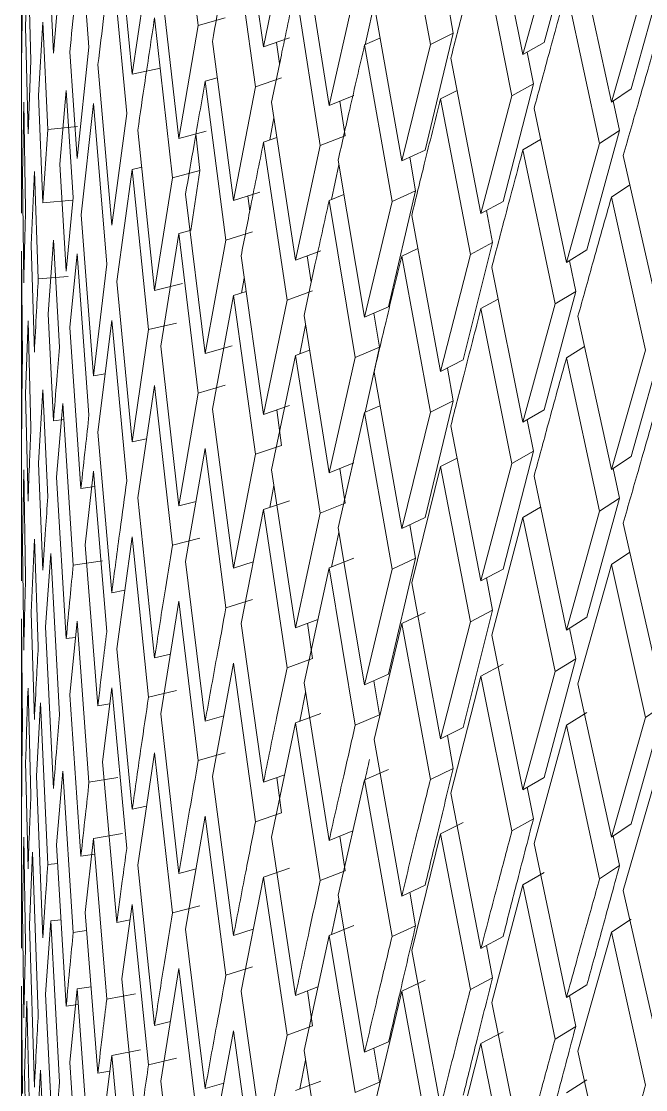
# Model space of a CAD drawing. Header units: centimetres. Extents: x -13594 to 4017, y -3206 to 1780.
# Drawn here: x 737.18 to 744.26, y -2004.48 to -1992.37 of the extents above; entities that cross this region are included whole.
import ezdxf

# ---------------------------------------------------------------- set-up
doc = ezdxf.new("R2010")
doc.units = ezdxf.units.CM

msp = doc.modelspace()

# ---------------------------------------------------------------- linework, layer by layer
at = {"color": 7, "linetype": 'Continuous', "lineweight": 0}
for p, q in [((739.188, -1992.421), (738.969, -1990.613)), ((739.673, -1990.867), (739.928, -1992.664)), ((741.818, -1992.637), (741.493, -1990.868)), ((742.513, -1990.998), (742.867, -1992.751)), ((738.266, -1991.155), (738.44, -1992.973)), ((739.837, -1993.115), (739.587, -1991.317)), ((743.465, -1991.268), (743.108, -1992.612)), ((739.928, -1992.664), (740.194, -1991.369)), ((742.867, -1992.751), (743.23, -1991.411)), ((737.486, -1991.522), (737.548, -1992.736)), ((737.95, -1992.667), (737.859, -1991.458)), ((740.386, -1991.54), (740.671, -1993.326)), ((742.742, -1993.218), (742.391, -1991.463)), ((743.49, -1991.55), (743.869, -1993.288)), ((737.184, -1991.642), (737.187, -1992.859)), ((737.259, -1991.601), (737.232, -1992.431)), ((737.292, -1992.817), (737.259, -1991.601)), ((738.378, -1993.417), (738.208, -1991.597)), ((738.44, -1992.973), (738.625, -1991.702)), ((744.473, -1991.78), (744.092, -1993.139)), ((737.548, -1992.736), (737.616, -1991.902)), ((738.763, -1991.89), (738.969, -1993.701)), ((741.242, -1991.902), (741.078, -1992.638)), ((743.869, -1993.288), (744.256, -1991.933)), ((737.187, -1992.859), (737.196, -1992.03)), ((740.57, -1993.781), (740.289, -1991.994)), ((740.671, -1993.326), (740.967, -1992.019)), ((743.735, -1993.76), (743.36, -1992.02)), ((742.077, -1992.509), (742.01, -1992.137)), ((741.18, -1992.183), (741.493, -1993.956)), ((737.428, -1992.384), (737.377, -1993.216)), ((737.484, -1993.598), (737.428, -1992.384)), ((738.896, -1994.147), (738.693, -1992.335)), ((738.969, -1993.701), (739.188, -1992.421)), ((739.188, -1992.421), (739.494, -1992.333)), ((737.184, -1993.718), (737.187, -1992.502)), ((737.232, -1992.431), (737.259, -1993.647)), ((742.077, -1992.509), (741.759, -1993.832)), ((741.818, -1992.637), (742.077, -1992.509)), ((739.348, -1992.603), (739.587, -1994.405)), ((740.221, -1992.562), (739.928, -1992.664)), ((740.11, -1992.852), (740.076, -1992.612)), ((741.247, -1992.564), (741.073, -1992.64)), ((741.383, -1994.416), (741.073, -1992.64)), ((741.493, -1993.956), (741.818, -1992.637)), ((743.108, -1992.612), (742.867, -1992.751)), ((737.733, -1992.718), (737.815, -1993.929)), ((737.815, -1993.929), (737.95, -1992.667)), ((742.985, -1993.08), (742.915, -1992.724)), ((737.259, -1993.647), (737.292, -1992.817)), ((738.052, -1992.863), (738.208, -1994.685)), ((738.759, -1992.904), (738.44, -1992.973)), ((742.05, -1992.791), (742.391, -1994.551)), ((739.402, -1993.012), (739.267, -1993.051)), ((739.837, -1993.115), (740.132, -1993.015)), ((739.502, -1994.854), (739.267, -1993.051)), ((739.587, -1994.405), (739.837, -1993.115)), ((742.985, -1993.08), (742.641, -1994.416)), ((742.742, -1993.218), (742.985, -1993.08)), ((744.092, -1993.139), (743.869, -1993.288)), ((737.377, -1993.216), (737.428, -1994.43)), ((737.692, -1993.158), (737.618, -1993.992)), ((737.771, -1994.37), (737.692, -1993.158)), ((740.951, -1993.213), (740.671, -1993.326)), ((742.121, -1993.159), (741.933, -1993.253)), ((742.271, -1995.015), (741.933, -1993.253)), ((742.391, -1994.551), (742.742, -1993.218)), ((737.211, -1993.29), (737.196, -1994.12)), ((737.232, -1994.507), (737.211, -1993.29)), ((738, -1993.305), (737.861, -1994.567)), ((738.152, -1995.127), (738, -1993.305)), ((740.019, -1993.29), (740.289, -1995.082)), ((740.852, -1993.67), (740.791, -1993.278)), ((742.993, -1993.362), (743.36, -1995.108)), ((743.961, -1993.612), (743.889, -1993.275)), ((738.208, -1994.685), (738.378, -1993.417)), ((740.046, -1993.468), (739.999, -1993.717)), ((737.428, -1994.43), (737.484, -1993.598)), ((737.82, -1993.564), (737.484, -1993.598)), ((738.503, -1993.608), (738.693, -1995.423)), ((739.279, -1993.618), (738.969, -1993.701)), ((743.961, -1993.612), (743.592, -1994.963)), ((743.735, -1993.76), (743.961, -1993.612)), ((739.207, -1994.066), (739.161, -1993.65)), ((740.079, -1993.69), (739.928, -1993.742)), ((740.194, -1995.535), (739.928, -1993.742)), ((740.57, -1993.781), (740.852, -1993.67)), ((743.067, -1993.714), (742.867, -1993.83)), ((740.289, -1995.082), (740.57, -1993.781)), ((741.759, -1993.832), (741.493, -1993.956)), ((743.23, -1995.577), (742.867, -1993.83)), ((743.36, -1995.108), (743.735, -1993.76)), ((737.618, -1993.992), (737.692, -1995.204)), ((740.773, -1993.948), (741.073, -1995.728)), ((741.65, -1994.293), (741.584, -1993.914)), ((744.003, -1993.894), (744.394, -1995.624)), ((737.331, -1994.076), (737.293, -1994.907)), ((737.376, -1995.292), (737.331, -1994.076)), ((738.44, -1994.052), (738.266, -1995.321)), ((738.547, -1994.028), (738.44, -1994.052)), ((738.625, -1995.868), (738.44, -1994.052)), ((738.896, -1994.147), (739.207, -1994.066)), ((739.207, -1994.066), (739.102, -1994.744)), ((740.782, -1994.001), (740.699, -1994.393)), ((737.196, -1994.12), (737.211, -1995.337)), ((738.693, -1995.423), (738.896, -1994.147)), ((744.078, -1994.226), (743.869, -1994.366)), ((739.044, -1994.332), (739.267, -1996.139)), ((739.886, -1994.309), (739.587, -1994.405)), ((739.772, -1994.524), (739.75, -1994.353)), ((740.838, -1994.337), (740.671, -1994.404)), ((741.65, -1994.293), (741.345, -1995.609)), ((741.383, -1994.416), (741.65, -1994.293)), ((737.428, -1994.43), (737.765, -1994.399)), ((737.692, -1995.204), (737.771, -1994.37)), ((740.967, -1996.185), (740.671, -1994.404)), ((741.073, -1995.728), (741.383, -1994.416)), ((742.641, -1994.416), (742.391, -1994.551)), ((744.256, -1996.099), (743.869, -1994.366)), ((737.861, -1994.567), (738, -1996.392)), ((741.606, -1994.574), (741.933, -1996.341)), ((742.523, -1994.882), (742.453, -1994.517)), ((738.969, -1994.779), (738.763, -1996.056)), ((739.095, -1994.745), (738.969, -1994.779)), ((739.188, -1996.587), (738.969, -1994.779)), ((739.502, -1994.854), (739.803, -1994.76)), ((737.293, -1994.907), (737.331, -1996.123)), ((737.548, -1994.855), (737.486, -1995.688)), ((737.616, -1996.068), (737.548, -1994.855)), ((739.267, -1996.139), (739.502, -1994.854)), ((741.675, -1994.949), (741.493, -1995.034)), ((742.523, -1994.882), (742.191, -1996.212)), ((742.271, -1995.015), (742.523, -1994.882)), ((743.592, -1994.963), (743.36, -1995.108)), ((737.187, -1994.979), (737.184, -1995.808)), ((737.196, -1996.196), (737.187, -1994.979)), ((737.815, -1995.008), (737.733, -1995.843)), ((737.95, -1996.833), (737.815, -1995.008)), ((739.673, -1995.033), (739.928, -1996.83)), ((740.576, -1994.974), (740.289, -1995.082)), ((740.467, -1995.33), (740.423, -1995.031)), ((741.818, -1996.803), (741.493, -1995.034)), ((741.933, -1996.341), (742.271, -1995.015)), ((738, -1996.392), (738.152, -1995.127)), ((742.513, -1995.164), (742.867, -1996.917)), ((743.465, -1995.434), (743.394, -1995.087)), ((737.714, -1995.264), (737.376, -1995.292)), ((738.266, -1995.321), (738.44, -1997.139)), ((739.709, -1995.286), (739.679, -1995.454)), ((738.693, -1995.423), (739.008, -1995.346)), ((739.73, -1995.437), (739.587, -1995.483)), ((740.194, -1995.535), (740.482, -1995.429)), ((743.465, -1995.434), (743.108, -1996.778)), ((743.23, -1995.577), (743.465, -1995.434)), ((739.587, -1995.483), (739.348, -1996.769)), ((739.837, -1997.281), (739.587, -1995.483)), ((739.928, -1996.83), (740.194, -1995.535)), ((742.585, -1995.524), (742.391, -1995.629)), ((737.486, -1995.688), (737.548, -1996.902)), ((741.345, -1995.609), (741.073, -1995.728)), ((741.242, -1996.068), (741.178, -1995.682)), ((742.742, -1997.384), (742.391, -1995.629)), ((742.867, -1996.917), (743.23, -1995.577)), ((737.184, -1995.808), (737.187, -1997.025)), ((737.259, -1995.767), (737.232, -1996.597)), ((737.292, -1996.983), (737.259, -1995.767)), ((738.208, -1995.763), (738.052, -1997.029)), ((738.378, -1997.583), (738.208, -1995.763)), ((738.942, -1995.793), (738.625, -1995.868)), ((740.386, -1995.706), (740.671, -1997.492)), ((743.49, -1995.716), (743.869, -1997.454)), ((737.733, -1995.843), (737.859, -1997.67)), ((738.44, -1997.139), (738.625, -1995.868)), ((740.404, -1995.818), (740.339, -1996.141)), ((739.267, -1996.139), (739.572, -1996.05)), ((744.473, -1995.946), (744.092, -1997.305)), ((738.763, -1996.056), (738.969, -1997.867)), ((740.289, -1996.16), (740.019, -1997.456)), ((740.449, -1996.1), (740.289, -1996.16)), ((740.57, -1997.947), (740.289, -1996.16)), ((740.967, -1996.185), (741.242, -1996.068)), ((741.242, -1996.068), (741.078, -1996.804)), ((743.565, -1996.059), (743.36, -1996.186)), ((743.869, -1997.454), (744.256, -1996.099)), ((740.671, -1997.492), (740.967, -1996.185)), ((742.191, -1996.212), (741.933, -1996.341)), ((743.735, -1997.926), (743.36, -1996.186)), ((738, -1996.392), (738.134, -1996.369)), ((741.18, -1996.349), (741.493, -1998.122)), ((742.077, -1996.675), (742.01, -1996.303)), ((738.693, -1996.501), (738.503, -1997.774)), ((738.896, -1998.313), (738.693, -1996.501)), ((739.494, -1996.499), (739.188, -1996.587)), ((737.232, -1996.597), (737.259, -1997.813)), ((737.428, -1996.55), (737.377, -1997.382)), ((737.484, -1997.764), (737.428, -1996.55)), ((738.969, -1997.867), (739.188, -1996.587)), ((737.654, -1996.707), (737.583, -1997.541)), ((737.771, -1998.536), (737.654, -1996.707)), ((739.348, -1996.769), (739.587, -1998.571)), ((739.928, -1996.83), (740.221, -1996.728)), ((740.132, -1997.181), (740.077, -1996.778)), ((741.247, -1996.73), (741.073, -1996.806)), ((742.077, -1996.675), (741.759, -1997.998)), ((741.818, -1996.803), (742.077, -1996.675)), ((743.108, -1996.778), (742.867, -1996.917)), ((737.548, -1996.902), (737.665, -1996.888)), ((741.073, -1996.806), (740.773, -1998.114)), ((741.383, -1998.582), (741.073, -1996.806)), ((741.493, -1998.122), (741.818, -1996.803)), ((742.985, -1997.246), (742.915, -1996.89)), ((742.05, -1996.957), (742.391, -1998.717)), ((737.184, -1997.884), (737.186, -1997.025)), ((738.052, -1997.029), (738.208, -1998.851)), ((738.44, -1997.139), (738.603, -1997.104)), ((739.267, -1997.217), (739.044, -1998.498)), ((739.502, -1999.02), (739.267, -1997.217)), ((740.132, -1997.181), (739.837, -1997.281)), ((742.985, -1997.246), (742.641, -1998.582)), ((742.742, -1997.384), (742.985, -1997.246)), ((737.377, -1997.382), (737.428, -1998.596)), ((739.587, -1998.571), (739.837, -1997.281)), ((740.671, -1997.492), (740.951, -1997.379)), ((742.121, -1997.325), (741.933, -1997.419)), ((742.391, -1998.717), (742.742, -1997.384)), ((744.092, -1997.305), (743.869, -1997.454)), ((737.211, -1997.456), (737.196, -1998.286)), ((737.232, -1998.673), (737.211, -1997.456)), ((738, -1997.471), (737.906, -1998.308)), ((738.152, -1999.293), (738, -1997.471)), ((740.019, -1997.456), (740.289, -1999.248)), ((740.852, -1997.835), (740.791, -1997.443)), ((741.933, -1997.419), (741.606, -1998.74)), ((742.271, -1999.181), (741.933, -1997.419)), ((743.961, -1997.778), (743.889, -1997.441)), ((737.583, -1997.541), (737.692, -1999.37)), ((742.993, -1997.528), (743.36, -1999.274)), ((737.859, -1997.67), (738.015, -1997.646)), ((740.046, -1997.634), (739.999, -1997.883)), ((738.503, -1997.774), (738.693, -1999.589)), ((738.969, -1997.867), (739.163, -1997.815)), ((739.928, -1997.908), (740.221, -1997.807)), ((740.852, -1997.835), (740.57, -1997.947)), ((743.961, -1997.778), (743.592, -1999.129)), ((743.735, -1997.926), (743.961, -1997.778)), ((739.928, -1997.908), (739.673, -1999.199)), ((740.194, -1999.701), (739.928, -1997.908)), ((740.289, -1999.248), (740.57, -1997.947)), ((743.067, -1997.88), (742.867, -1997.996)), ((743.36, -1999.274), (743.735, -1997.926)), ((741.493, -1998.122), (741.759, -1997.998)), ((741.65, -1998.459), (741.585, -1998.079)), ((742.867, -1997.996), (742.513, -1999.33)), ((743.23, -1999.743), (742.867, -1997.996)), ((744.003, -1998.06), (744.394, -1999.79)), ((738.44, -1998.218), (738.266, -1999.487)), ((738.625, -2000.034), (738.44, -1998.218)), ((739.207, -1998.232), (738.896, -1998.313)), ((740.782, -1998.167), (740.699, -1998.559)), ((740.773, -1998.114), (741.073, -1999.894)), ((737.196, -1998.286), (737.211, -1999.503)), ((737.331, -1998.242), (737.293, -1999.073)), ((737.376, -1999.458), (737.331, -1998.242)), ((737.906, -1998.308), (738.05, -2000.132)), ((737.516, -1998.404), (737.457, -1999.236)), ((737.616, -2000.234), (737.516, -1998.404)), ((740.671, -1998.57), (740.951, -1998.457)), ((741.65, -1998.459), (741.345, -1999.775)), ((741.65, -1998.459), (741.383, -1998.582)), ((744.078, -1998.392), (743.869, -1998.532)), ((738.103, -1998.487), (737.771, -1998.536)), ((739.044, -1998.498), (739.267, -2000.305)), ((739.587, -1998.571), (739.811, -1998.499)), ((740.671, -1998.57), (740.386, -1999.872)), ((740.967, -2000.351), (740.671, -1998.57)), ((741.073, -1999.894), (741.383, -1998.582)), ((742.391, -1998.717), (742.641, -1998.582)), ((743.869, -1998.532), (743.49, -1999.882)), ((744.256, -2000.265), (743.869, -1998.532)), ((742.523, -1999.048), (742.454, -1998.683)), ((738.208, -1998.851), (738.357, -1998.822)), ((741.606, -1998.74), (741.933, -2000.507)), ((738.969, -1998.945), (738.763, -2000.222)), ((739.188, -2000.753), (738.969, -1998.945)), ((739.803, -1998.926), (739.502, -1999.02)), ((737.293, -1999.073), (737.331, -2000.289)), ((741.493, -1999.2), (741.759, -1999.076)), ((742.523, -1999.048), (742.191, -2000.378)), ((742.523, -1999.048), (742.271, -1999.181)), ((737.196, -2000.362), (737.187, -1999.145)), ((737.815, -1999.174), (737.733, -2000.009)), ((737.95, -2000.999), (737.815, -1999.174)), ((739.673, -1999.199), (739.928, -2000.996)), ((740.289, -1999.248), (740.543, -1999.152)), ((740.482, -1999.595), (740.424, -1999.197)), ((741.493, -1999.2), (741.18, -2000.515)), ((741.818, -2000.969), (741.493, -1999.2)), ((741.933, -2000.507), (742.271, -1999.181)), ((743.36, -1999.274), (743.592, -1999.129)), ((737.457, -1999.236), (737.548, -2001.068)), ((743.465, -1999.6), (743.394, -1999.252)), ((737.692, -1999.37), (737.797, -1999.356)), ((742.513, -1999.33), (742.867, -2001.083)), ((738.266, -1999.487), (738.44, -2001.305)), ((738.693, -1999.589), (738.872, -1999.545)), ((739.587, -1999.649), (739.348, -2000.935)), ((739.837, -2001.447), (739.587, -1999.649)), ((740.482, -1999.595), (740.194, -1999.701)), ((742.391, -1999.795), (742.641, -1999.661)), ((743.465, -1999.6), (743.108, -2000.944)), ((743.465, -1999.6), (743.23, -1999.743)), ((741.073, -1999.894), (741.345, -1999.775)), ((742.391, -1999.795), (742.05, -2001.123)), ((742.742, -2001.55), (742.391, -1999.795)), ((742.867, -2001.083), (743.23, -1999.743)), ((738.208, -1999.929), (738.103, -2000.768)), ((738.378, -2001.749), (738.208, -1999.929)), ((740.386, -1999.872), (740.671, -2001.658)), ((741.242, -2000.234), (741.178, -1999.848)), ((743.49, -1999.882), (743.869, -2001.62)), ((737.184, -1999.974), (737.187, -2001.191)), ((737.292, -2001.149), (737.259, -1999.933)), ((737.733, -2000.009), (737.859, -2001.836)), ((738.942, -1999.959), (738.625, -2000.034)), ((740.404, -1999.982), (740.337, -2000.308)), ((737.401, -2000.098), (737.354, -2000.929)), ((737.484, -2001.93), (737.401, -2000.098)), ((738.05, -2000.132), (738.186, -2000.108)), ((744.473, -2000.112), (744.092, -2001.471)), ((744.473, -2000.112), (744.256, -2000.264)), ((738.763, -2000.222), (738.969, -2002.033)), ((739.267, -2000.305), (739.476, -2000.244)), ((740.289, -2000.326), (740.576, -2000.219)), ((741.242, -2000.234), (740.967, -2000.351)), ((743.36, -2000.352), (743.592, -2000.207)), ((743.869, -2001.62), (744.256, -2000.265)), ((740.289, -2000.326), (740.019, -2001.622)), ((740.57, -2002.113), (740.289, -2000.326)), ((741.933, -2000.507), (742.191, -2000.378)), ((743.36, -2000.352), (742.993, -2001.694)), ((743.735, -2002.092), (743.36, -2000.352)), ((741.18, -2000.515), (741.493, -2002.288)), ((742.077, -2000.841), (742.01, -2000.468)), ((737.232, -2000.763), (737.259, -2001.979)), ((738.103, -2000.768), (738.264, -2002.59)), ((738.693, -2000.667), (738.503, -2001.94)), ((738.896, -2002.479), (738.693, -2000.667)), ((739.494, -2000.665), (739.188, -2000.753)), ((737.654, -2000.873), (737.583, -2001.707)), ((737.771, -2002.702), (737.654, -2000.873)), ((741.073, -2000.972), (741.345, -2000.854)), ((742.077, -2000.841), (741.818, -2000.969)), ((744.394, -2000.868), (744.003, -2002.226)), ((737.354, -2000.929), (737.428, -2002.762)), ((738.278, -2000.944), (737.95, -2000.999)), ((739.348, -2000.935), (739.587, -2002.737)), ((739.928, -2000.996), (740.167, -2000.913)), ((740.132, -2001.347), (740.077, -2000.944)), ((741.073, -2000.972), (740.773, -2002.28)), ((741.383, -2002.748), (741.072, -2000.972)), ((742.867, -2001.083), (743.108, -2000.944)), ((742.05, -2001.123), (742.391, -2002.883)), ((742.985, -2001.412), (742.915, -2001.055)), ((737.184, -2002.05), (737.186, -2001.191)), ((738.44, -2001.305), (738.603, -2001.27)), ((739.267, -2001.383), (739.044, -2002.664)), ((739.502, -2003.186), (739.267, -2001.383)), ((740.132, -2001.347), (739.837, -2001.447)), ((741.933, -2001.585), (742.191, -2001.456)), ((742.985, -2001.412), (742.742, -2001.55)), ((743.869, -2001.62), (744.092, -2001.471)), ((737.211, -2001.622), (737.196, -2002.452)), ((737.232, -2002.839), (737.211, -2001.622)), ((738, -2001.637), (738.328, -2001.58)), ((740.019, -2001.622), (740.289, -2003.414)), ((740.671, -2001.658), (740.94, -2001.549)), ((740.852, -2002.001), (740.791, -2001.609)), ((741.933, -2001.585), (741.606, -2002.906)), ((742.271, -2003.347), (741.933, -2001.585)), ((743.961, -2001.944), (743.889, -2001.606)), ((737.583, -2001.707), (737.692, -2003.536)), ((738, -2001.637), (737.906, -2002.474)), ((738.152, -2003.459), (738, -2001.637)), ((742.993, -2001.694), (743.36, -2003.44)), ((737.311, -2001.79), (737.276, -2002.62)), ((737.376, -2003.624), (737.311, -2001.79)), ((737.859, -2001.836), (738.015, -2001.812)), ((737.596, -2001.919), (737.484, -2001.93)), ((738.503, -2001.94), (738.693, -2003.755)), ((738.969, -2002.033), (739.163, -2001.981)), ((739.928, -2002.074), (740.221, -2001.973)), ((743.961, -2001.944), (743.735, -2002.092)), ((739.928, -2002.074), (739.673, -2003.365)), ((740.194, -2003.867), (739.928, -2002.074)), ((740.852, -2002.001), (740.57, -2002.113)), ((742.867, -2002.162), (743.108, -2002.022)), ((741.493, -2002.288), (741.759, -2002.164)), ((742.867, -2002.162), (742.513, -2003.496)), ((743.23, -2003.909), (742.867, -2002.162)), ((744.003, -2002.226), (744.394, -2003.956)), ((740.782, -2002.332), (740.698, -2002.725)), ((740.773, -2002.28), (741.073, -2004.06)), ((741.65, -2002.625), (741.585, -2002.245)), ((737.196, -2002.452), (737.211, -2003.669)), ((738.44, -2002.384), (738.323, -2003.225)), ((738.625, -2004.2), (738.44, -2002.384)), ((739.207, -2002.398), (738.896, -2002.479)), ((737.516, -2002.57), (737.457, -2003.402)), ((737.516, -2002.57), (737.634, -2002.557)), ((737.616, -2004.4), (737.516, -2002.57)), ((737.906, -2002.474), (738.05, -2004.298)), ((738.264, -2002.59), (738.415, -2002.559)), ((743.869, -2002.698), (744.092, -2002.549)), ((737.276, -2002.62), (737.331, -2004.455)), ((737.923, -2002.68), (737.771, -2002.702)), ((739.044, -2002.664), (739.267, -2004.471)), ((739.587, -2002.737), (739.811, -2002.665)), ((740.671, -2002.736), (740.951, -2002.623)), ((741.65, -2002.625), (741.383, -2002.748)), ((743.869, -2002.698), (743.49, -2004.048)), ((744.256, -2004.431), (743.869, -2002.698)), ((740.671, -2002.736), (740.386, -2004.038)), ((740.967, -2004.517), (740.671, -2002.736)), ((742.391, -2002.883), (742.641, -2002.748)), ((741.606, -2002.906), (741.933, -2004.673)), ((742.523, -2003.214), (742.454, -2002.849)), ((738.969, -2003.111), (738.763, -2004.388)), ((739.188, -2004.919), (738.969, -2003.111)), ((739.803, -2003.092), (739.502, -2003.186)), ((737.187, -2003.311), (737.184, -2004.14)), ((737.196, -2004.528), (737.187, -2003.311)), ((737.815, -2003.34), (737.973, -2003.316)), ((738.323, -2003.225), (738.501, -2005.043)), ((740.289, -2003.414), (740.543, -2003.318)), ((741.493, -2003.366), (741.759, -2003.242)), ((742.523, -2003.214), (742.271, -2003.347)), ((743.36, -2003.44), (743.592, -2003.295)), ((737.457, -2003.402), (737.548, -2005.234)), ((737.815, -2003.34), (737.733, -2004.175)), ((737.95, -2005.165), (737.815, -2003.34)), ((738.477, -2003.398), (738.152, -2003.459)), ((739.673, -2003.365), (739.928, -2005.162)), ((740.482, -2003.761), (740.424, -2003.363)), ((741.493, -2003.366), (741.18, -2004.681)), ((741.818, -2005.135), (741.493, -2003.366)), ((743.465, -2003.766), (743.394, -2003.418)), ((737.245, -2003.48), (737.221, -2004.31)), ((737.292, -2005.315), (737.245, -2003.48)), ((737.692, -2003.536), (737.828, -2003.518)), ((742.513, -2003.496), (742.867, -2005.249)), ((738.693, -2003.755), (738.872, -2003.711)), ((740.482, -2003.761), (740.194, -2003.867)), ((743.465, -2003.766), (743.23, -2003.909)), ((739.587, -2003.815), (739.348, -2005.101)), ((739.837, -2005.613), (739.587, -2003.815)), ((742.391, -2003.961), (742.641, -2003.827)), ((738.208, -2004.095), (738.532, -2004.032)), ((740.386, -2004.038), (740.671, -2005.824)), ((741.073, -2004.06), (741.345, -2003.941)), ((741.242, -2004.4), (741.178, -2004.014)), ((742.391, -2003.961), (742.05, -2005.289)), ((742.742, -2005.716), (742.391, -2003.961)), ((737.184, -2004.14), (737.187, -2005.357)), ((738.208, -2004.095), (738.103, -2004.934)), ((738.378, -2005.915), (738.208, -2004.095)), ((738.942, -2004.125), (738.625, -2004.2)), ((740.404, -2004.148), (740.337, -2004.474)), ((743.49, -2004.048), (743.869, -2005.786)), ((737.401, -2004.264), (737.354, -2005.095)), ((737.484, -2006.096), (737.401, -2004.264)), ((737.733, -2004.175), (737.859, -2006.002)), ((738.05, -2004.298), (738.186, -2004.274)), ((737.221, -2004.31), (737.259, -2006.145)), ((738.763, -2004.388), (738.969, -2006.199)), ((739.267, -2004.471), (739.476, -2004.41)), ((740.289, -2004.492), (740.576, -2004.385)), ((741.242, -2004.4), (740.967, -2004.517)), ((743.36, -2004.518), (743.592, -2004.373))]:
    msp.add_line(p, q, dxfattribs=at)
for points, knots in [([(738.79, -1522.457), (737.643, -1521.332), (734.632, -1518.377), (729.481, -1513.99), (723.376, -1509.261), (717.032, -1504.913), (710.469, -1500.933), (703.691, -1497.328), (696.705, -1494.101), (689.519, -1491.257), (682.14, -1488.797), (674.577, -1486.725), (666.836, -1485.042), (658.926, -1483.751), (650.855, -1482.854), (642.632, -1482.35), (634.265, -1482.241), (625.764, -1482.527), (617.137, -1483.208), (608.395, -1484.284), (599.545, -1485.752), (590.598, -1487.612), (581.564, -1489.862), (572.451, -1492.499), (563.271, -1495.52), (554.032, -1498.922), (544.745, -1502.701), (535.42, -1506.854), (526.066, -1511.375), (516.694, -1516.26), (507.313, -1521.504), (497.934, -1527.1), (488.566, -1533.043), (479.219, -1539.327), (469.904, -1545.944), (460.63, -1552.888), (451.407, -1560.151), (442.244, -1567.726), (433.152, -1575.604), (424.139, -1583.776), (415.217, -1592.235), (406.393, -1600.972), (397.677, -1609.976), (389.079, -1619.238), (380.608, -1628.749), (372.272, -1638.499), (364.081, -1648.476), (356.042, -1658.671), (348.166, -1669.072), (340.459, -1679.669), (332.93, -1690.45), (325.588, -1701.404), (318.439, -1712.519), (311.491, -1723.784), (304.753, -1735.186), (298.23, -1746.713), (291.931, -1758.354), (285.86, -1770.095), (280.026, -1781.924), (274.434, -1793.83), (269.091, -1805.798), (264.001, -1817.817), (259.17, -1829.873), (254.604, -1841.955), (250.307, -1854.048), (246.284, -1866.141), (242.539, -1878.22), (239.076, -1890.273), (235.899, -1902.287), (233.011, -1914.249), (230.415, -1926.146), (228.115, -1937.967), (226.113, -1949.697), (224.41, -1961.326), (223.009, -1972.84), (221.911, -1984.227), (221.118, -1995.476), (220.64, -2006.379), (220.504, -2014.015), (220.499, -2017.966), (220.498, -2018.494)], [0, 0, 0, 0, 0.007997, 0.021005, 0.034009, 0.04701, 0.06001, 0.073009, 0.086008, 0.099008, 0.11201, 0.125014, 0.138021, 0.151032, 0.164047, 0.177066, 0.190089, 0.203115, 0.216145, 0.229179, 0.242216, 0.255255, 0.268296, 0.281339, 0.294383, 0.307428, 0.320475, 0.333521, 0.346569, 0.359616, 0.372663, 0.385711, 0.398758, 0.411805, 0.424852, 0.437898, 0.450944, 0.46399, 0.477035, 0.49008, 0.503125, 0.516169, 0.529213, 0.542256, 0.5553, 0.568343, 0.581386, 0.594428, 0.607471, 0.620513, 0.633555, 0.646597, 0.659639, 0.672681, 0.685723, 0.698764, 0.711806, 0.724848, 0.73789, 0.750932, 0.763974, 0.777016, 0.790059, 0.803102, 0.816144, 0.829188, 0.842231, 0.855275, 0.868319, 0.881363, 0.894408, 0.907453, 0.920499, 0.933545, 0.946591, 0.959638, 0.972685, 0.985733, 0.998094, 1, 1, 1, 1]), ([(439.352, -2215.508), (442.193, -2214.683), (448.094, -2212.969), (457.133, -2209.887), (466.439, -2206.38), (475.79, -2202.486), (485.172, -2198.221), (494.577, -2193.586), (503.994, -2188.587), (513.413, -2183.23), (522.824, -2177.521), (532.217, -2171.466), (541.582, -2165.073), (550.909, -2158.347), (560.189, -2151.297), (569.412, -2143.93), (578.569, -2136.255), (587.648, -2128.278), (596.643, -2120.01), (605.542, -2111.459), (614.336, -2102.633), (623.017, -2093.544), (631.575, -2084.199), (640.002, -2074.61), (648.288, -2064.786), (656.425, -2054.738), (664.405, -2044.476), (672.218, -2034.012), (679.857, -2023.356), (687.314, -2012.52), (694.581, -2001.516), (701.65, -1990.354), (708.514, -1979.047), (715.165, -1967.607), (721.598, -1956.045), (727.803, -1944.375), (733.776, -1932.608), (739.51, -1920.756), (744.999, -1908.833), (750.236, -1896.851), (755.217, -1884.822), (759.935, -1872.76), (764.387, -1860.676), (768.566, -1848.584), (772.47, -1836.496), (776.092, -1824.425), (779.43, -1812.384), (782.48, -1800.385), (785.238, -1788.441), (787.702, -1776.565), (789.867, -1764.769), (791.733, -1753.065), (793.297, -1741.466), (794.556, -1729.984), (795.51, -1718.631), (796.156, -1707.42), (796.495, -1696.361), (796.524, -1685.467), (796.245, -1674.749), (795.655, -1664.219), (794.758, -1653.887), (793.55, -1643.768), (792.042, -1633.864), (790.2, -1624.215), (788.706, -1617.284), (787.734, -1613.651), (787.579, -1613.07)], [0, 0, 0, 0, 0.014701, 0.030542, 0.046388, 0.062238, 0.078091, 0.093946, 0.109801, 0.125657, 0.141512, 0.157366, 0.173219, 0.189071, 0.204921, 0.22077, 0.236616, 0.252461, 0.268304, 0.284146, 0.299986, 0.315824, 0.331661, 0.347496, 0.36333, 0.379163, 0.394996, 0.410827, 0.426657, 0.442487, 0.458316, 0.474145, 0.489974, 0.505802, 0.521631, 0.537459, 0.553288, 0.569118, 0.584948, 0.600778, 0.616609, 0.632441, 0.648275, 0.664109, 0.679945, 0.695782, 0.71162, 0.72746, 0.743302, 0.759146, 0.774992, 0.79084, 0.806689, 0.822541, 0.838395, 0.85425, 0.870107, 0.885966, 0.901826, 0.917687, 0.933548, 0.949409, 0.965268, 0.981126, 0.99698, 1, 1, 1, 1]), ([(739.587, -1991.317), (739.541, -1991.557), (739.46, -1991.986), (739.382, -1992.415), (739.348, -1992.603)], [0, 0, 0, 0, 0.56, 1, 1, 1, 1]), ([(737.859, -1991.458), (737.835, -1991.693), (737.791, -1992.114), (737.751, -1992.534), (737.733, -1992.718)], [0, 0, 0, 0, 0.56, 1, 1, 1, 1]), ([(742.391, -1991.463), (742.327, -1991.711), (742.212, -1992.155), (742.099, -1992.597), (742.05, -1992.791)], [0, 0, 0, 0, 0.56, 1, 1, 1, 1]), ([(738.208, -1991.597), (738.178, -1991.834), (738.125, -1992.256), (738.074, -1992.678), (738.052, -1992.863)], [0, 0, 0, 0, 0.5599999, 1, 1, 1, 1]), ([(740.289, -1991.994), (740.238, -1992.236), (740.147, -1992.669), (740.058, -1993.1), (740.019, -1993.29)], [0, 0, 0, 0, 0.5599999, 1, 1, 1, 1]), ([(743.36, -1992.02), (743.29, -1992.271), (743.167, -1992.719), (743.046, -1993.166), (742.993, -1993.362)], [0, 0, 0, 0, 0.56, 1, 1, 1, 1]), ([(738.693, -1992.335), (738.657, -1992.573), (738.592, -1992.998), (738.53, -1993.421), (738.503, -1993.608)], [0, 0, 0, 0, 0.56, 1, 1, 1, 1]), ([(744.394, -1992.536), (744.32, -1992.79), (744.189, -1993.243), (744.06, -1993.695), (744.003, -1993.894)], [0, 0, 0, 0, 0.5599999, 1, 1, 1, 1]), ([(741.073, -1992.64), (741.016, -1992.885), (740.915, -1993.321), (740.816, -1993.757), (740.773, -1993.948)], [0, 0, 0, 0, 0.56, 1, 1, 1, 1]), ([(739.267, -1993.051), (739.225, -1993.291), (739.149, -1993.718), (739.076, -1994.145), (739.044, -1994.332)], [0, 0, 0, 0, 0.56, 1, 1, 1, 1]), ([(741.933, -1993.253), (741.871, -1993.5), (741.761, -1993.941), (741.653, -1994.381), (741.606, -1994.574)], [0, 0, 0, 0, 0.56, 1, 1, 1, 1]), ([(737.187, -1994.548), (737.186, -1994.393), (737.184, -1994.117), (737.184, -1993.84), (737.184, -1993.718)], [0, 0, 0, 0, 0.56, 1, 1, 1, 1]), ([(739.928, -1993.742), (739.879, -1993.983), (739.793, -1994.414), (739.71, -1994.844), (739.673, -1995.033)], [0, 0, 0, 0, 0.56, 1, 1, 1, 1]), ([(742.867, -1993.83), (742.8, -1994.079), (742.681, -1994.525), (742.564, -1994.969), (742.513, -1995.164)], [0, 0, 0, 0, 0.56, 1, 1, 1, 1]), ([(740.671, -1994.404), (740.617, -1994.648), (740.521, -1995.082), (740.427, -1995.516), (740.386, -1995.706)], [0, 0, 0, 0, 0.5599999, 1, 1, 1, 1]), ([(743.869, -1994.366), (743.797, -1994.619), (743.67, -1995.069), (743.545, -1995.518), (743.49, -1995.716)], [0, 0, 0, 0, 0.56, 1, 1, 1, 1]), ([(737.211, -1995.337), (737.214, -1995.182), (737.221, -1994.905), (737.228, -1994.629), (737.232, -1994.507)], [0, 0, 0, 0, 0.56, 1, 1, 1, 1]), ([(741.493, -1995.034), (741.434, -1995.28), (741.328, -1995.719), (741.225, -1996.156), (741.18, -1996.349)], [0, 0, 0, 0, 0.5599999, 1, 1, 1, 1]), ([(737.331, -1996.123), (737.339, -1995.968), (737.353, -1995.691), (737.369, -1995.414), (737.376, -1995.292)], [0, 0, 0, 0, 0.56, 1, 1, 1, 1]), ([(742.391, -1995.629), (742.327, -1995.877), (742.212, -1996.321), (742.099, -1996.763), (742.05, -1996.957)], [0, 0, 0, 0, 0.56, 1, 1, 1, 1]), ([(737.548, -1996.902), (737.56, -1996.746), (737.582, -1996.469), (737.605, -1996.191), (737.616, -1996.068)], [0, 0, 0, 0, 0.56, 1, 1, 1, 1]), ([(737.187, -1997.025), (737.188, -1996.871), (737.19, -1996.594), (737.194, -1996.318), (737.196, -1996.196)], [0, 0, 0, 0, 0.56, 1, 1, 1, 1]), ([(743.36, -1996.186), (743.29, -1996.437), (743.167, -1996.885), (743.046, -1997.332), (742.993, -1997.528)], [0, 0, 0, 0, 0.56, 1, 1, 1, 1]), ([(744.394, -1996.702), (744.32, -1996.956), (744.189, -1997.409), (744.06, -1997.861), (744.003, -1998.06)], [0, 0, 0, 0, 0.56, 1, 1, 1, 1]), ([(737.859, -1997.67), (737.876, -1997.514), (737.906, -1997.235), (737.937, -1996.956), (737.95, -1996.833)], [0, 0, 0, 0, 0.56, 1, 1, 1, 1]), ([(737.259, -1997.813), (737.265, -1997.658), (737.275, -1997.382), (737.287, -1997.105), (737.292, -1996.983)], [0, 0, 0, 0, 0.56, 1, 1, 1, 1]), ([(738.208, -1998.851), (738.239, -1998.615), (738.294, -1998.192), (738.352, -1997.769), (738.378, -1997.583)], [0, 0, 0, 0, 0.56, 1, 1, 1, 1]), ([(737.428, -1998.596), (737.438, -1998.441), (737.456, -1998.164), (737.475, -1997.886), (737.484, -1997.764)], [0, 0, 0, 0, 0.56, 1, 1, 1, 1]), ([(737.187, -1998.714), (737.186, -1998.559), (737.184, -1998.283), (737.184, -1998.006), (737.184, -1997.884)], [0, 0, 0, 0, 0.56, 1, 1, 1, 1]), ([(738.693, -1999.589), (738.73, -1999.351), (738.796, -1998.926), (738.865, -1998.5), (738.896, -1998.313)], [0, 0, 0, 0, 0.56, 1, 1, 1, 1]), ([(737.692, -1999.37), (737.706, -1999.215), (737.732, -1998.937), (737.759, -1998.658), (737.771, -1998.536)], [0, 0, 0, 0, 0.56, 1, 1, 1, 1]), ([(737.211, -1999.503), (737.214, -1999.348), (737.221, -1999.071), (737.228, -1998.795), (737.232, -1998.673)], [0, 0, 0, 0, 0.56, 1, 1, 1, 1]), ([(739.267, -2000.305), (739.31, -2000.065), (739.387, -1999.638), (739.467, -1999.209), (739.502, -1999.02)], [0, 0, 0, 0, 0.56, 1, 1, 1, 1]), ([(737.187, -1999.145), (737.186, -1999.3), (737.184, -1999.576), (737.184, -1999.853), (737.184, -1999.974)], [0, 0, 0, 0, 0.56, 1, 1, 1, 1]), ([(738.05, -2000.132), (738.069, -1999.975), (738.102, -1999.696), (738.137, -1999.416), (738.152, -1999.293)], [0, 0, 0, 0, 0.56, 1, 1, 1, 1]), ([(737.331, -2000.289), (737.339, -2000.134), (737.353, -1999.857), (737.369, -1999.58), (737.376, -1999.458)], [0, 0, 0, 0, 0.56, 1, 1, 1, 1]), ([(739.928, -2000.996), (739.976, -2000.754), (740.064, -2000.323), (740.154, -1999.891), (740.194, -1999.701)], [0, 0, 0, 0, 0.5599999, 1, 1, 1, 1]), ([(737.259, -1999.933), (737.254, -2000.088), (737.244, -2000.365), (737.236, -2000.641), (737.232, -2000.763)], [0, 0, 0, 0, 0.56, 1, 1, 1, 1]), ([(738.44, -2001.305), (738.473, -2001.068), (738.534, -2000.645), (738.597, -2000.22), (738.625, -2000.034)], [0, 0, 0, 0, 0.56, 1, 1, 1, 1]), ([(737.548, -2001.068), (737.56, -2000.912), (737.582, -2000.635), (737.605, -2000.357), (737.616, -2000.234)], [0, 0, 0, 0, 0.56, 1, 1, 1, 1]), ([(737.187, -2001.191), (737.188, -2001.037), (737.19, -2000.76), (737.194, -2000.484), (737.196, -2000.362)], [0, 0, 0, 0, 0.56, 1, 1, 1, 1]), ([(740.671, -2001.658), (740.725, -2001.414), (740.823, -2000.979), (740.923, -2000.543), (740.967, -2000.351)], [0, 0, 0, 0, 0.56, 1, 1, 1, 1]), ([(738.969, -2002.033), (739.009, -2001.794), (739.081, -2001.368), (739.155, -2000.941), (739.188, -2000.753)], [0, 0, 0, 0, 0.56, 1, 1, 1, 1]), ([(741.128, -2000.742), (741.111, -2000.817), (741.094, -2000.894), (741.077, -2000.97), (741.077, -2000.97)], [0, 0, 0, 0, 0.992107, 1, 1, 1, 1]), ([(742.077, -2000.841), (742.017, -2001.088), (741.91, -2001.53), (741.805, -2001.97), (741.759, -2002.164)], [0, 0, 0, 0, 0.56, 1, 1, 1, 1]), ([(737.859, -2001.836), (737.876, -2001.68), (737.906, -2001.401), (737.937, -2001.122), (737.95, -2000.999)], [0, 0, 0, 0, 0.56, 1, 1, 1, 1]), ([(741.493, -2002.288), (741.553, -2002.042), (741.66, -2001.603), (741.769, -2001.163), (741.818, -2000.969)], [0, 0, 0, 0, 0.56, 1, 1, 1, 1]), ([(737.259, -2001.979), (737.265, -2001.824), (737.275, -2001.548), (737.287, -2001.271), (737.292, -2001.149)], [0, 0, 0, 0, 0.56, 1, 1, 1, 1]), ([(739.587, -2002.737), (739.633, -2002.496), (739.715, -2002.067), (739.8, -2001.636), (739.837, -2001.447)], [0, 0, 0, 0, 0.56, 1, 1, 1, 1]), ([(742.985, -2001.412), (742.921, -2001.661), (742.804, -2002.108), (742.691, -2002.553), (742.641, -2002.748)], [0, 0, 0, 0, 0.56, 1, 1, 1, 1]), ([(742.391, -2002.883), (742.456, -2002.635), (742.572, -2002.191), (742.69, -2001.746), (742.742, -2001.55)], [0, 0, 0, 0, 0.5599999, 1, 1, 1, 1]), ([(738.264, -2002.59), (738.285, -2002.433), (738.322, -2002.153), (738.361, -2001.872), (738.378, -2001.749)], [0, 0, 0, 0, 0.56, 1, 1, 1, 1]), ([(737.428, -2002.762), (737.438, -2002.607), (737.456, -2002.33), (737.475, -2002.052), (737.484, -2001.93)], [0, 0, 0, 0, 0.56, 1, 1, 1, 1]), ([(743.961, -2001.944), (743.892, -2002.197), (743.768, -2002.648), (743.646, -2003.097), (743.592, -2003.295)], [0, 0, 0, 0, 0.56, 1, 1, 1, 1]), ([(737.187, -2002.88), (737.186, -2002.725), (737.184, -2002.449), (737.184, -2002.172), (737.184, -2002.05)], [0, 0, 0, 0, 0.56, 1, 1, 1, 1]), ([(743.36, -2003.44), (743.429, -2003.189), (743.553, -2002.74), (743.68, -2002.29), (743.735, -2002.092)], [0, 0, 0, 0, 0.56, 1, 1, 1, 1]), ([(740.289, -2003.414), (740.341, -2003.171), (740.433, -2002.738), (740.528, -2002.304), (740.57, -2002.113)], [0, 0, 0, 0, 0.5599999, 1, 1, 1, 1]), ([(738.693, -2003.755), (738.73, -2003.517), (738.796, -2003.092), (738.865, -2002.666), (738.896, -2002.479)], [0, 0, 0, 0, 0.56, 1, 1, 1, 1]), ([(737.692, -2003.536), (737.706, -2003.381), (737.732, -2003.103), (737.759, -2002.824), (737.771, -2002.702)], [0, 0, 0, 0, 0.56, 1, 1, 1, 1]), ([(741.65, -2002.625), (741.593, -2002.871), (741.49, -2003.31), (741.39, -2003.749), (741.345, -2003.941)], [0, 0, 0, 0, 0.56, 1, 1, 1, 1]), ([(741.073, -2004.06), (741.13, -2003.815), (741.232, -2003.379), (741.337, -2002.94), (741.383, -2002.748)], [0, 0, 0, 0, 0.56, 1, 1, 1, 1]), ([(737.211, -2003.669), (737.214, -2003.514), (737.221, -2003.237), (737.228, -2002.961), (737.232, -2002.839)], [0, 0, 0, 0, 0.56, 1, 1, 1, 1]), ([(739.267, -2004.471), (739.31, -2004.231), (739.387, -2003.804), (739.467, -2003.375), (739.502, -2003.186)], [0, 0, 0, 0, 0.56, 1, 1, 1, 1]), ([(742.523, -2003.214), (742.46, -2003.462), (742.348, -2003.906), (742.239, -2004.349), (742.191, -2004.544)], [0, 0, 0, 0, 0.5599999, 1, 1, 1, 1]), ([(741.933, -2004.673), (741.996, -2004.426), (742.107, -2003.985), (742.221, -2003.542), (742.271, -2003.347)], [0, 0, 0, 0, 0.56, 1, 1, 1, 1]), ([(738.05, -2004.298), (738.069, -2004.141), (738.102, -2003.862), (738.137, -2003.582), (738.152, -2003.459)], [0, 0, 0, 0, 0.56, 1, 1, 1, 1]), ([(737.331, -2004.455), (737.339, -2004.3), (737.353, -2004.023), (737.369, -2003.746), (737.376, -2003.624)], [0, 0, 0, 0, 0.56, 1, 1, 1, 1]), ([(743.465, -2003.766), (743.398, -2004.017), (743.278, -2004.466), (743.16, -2004.913), (743.108, -2005.11)], [0, 0, 0, 0, 0.56, 1, 1, 1, 1]), ([(739.928, -2005.162), (739.976, -2004.92), (740.064, -2004.489), (740.154, -2004.057), (740.194, -2003.867)], [0, 0, 0, 0, 0.5599999, 1, 1, 1, 1]), ([(742.867, -2005.249), (742.934, -2005), (743.054, -2004.554), (743.177, -2004.106), (743.23, -2003.909)], [0, 0, 0, 0, 0.56, 1, 1, 1, 1]), ([(738.501, -2005.043), (738.524, -2004.885), (738.565, -2004.605), (738.607, -2004.323), (738.625, -2004.2)], [0, 0, 0, 0, 0.56, 1, 1, 1, 1]), ([(744.473, -2004.278), (744.401, -2004.532), (744.273, -2004.986), (744.148, -2005.438), (744.092, -2005.637)], [0, 0, 0, 0, 0.56, 1, 1, 1, 1]), ([(737.548, -2005.234), (737.56, -2005.078), (737.582, -2004.801), (737.605, -2004.523), (737.616, -2004.4)], [0, 0, 0, 0, 0.56, 1, 1, 1, 1]), ([(743.869, -2005.786), (743.941, -2005.533), (744.069, -2005.082), (744.199, -2004.63), (744.256, -2004.431)], [0, 0, 0, 0, 0.56, 1, 1, 1, 1])]:
    msp.add_open_spline(points, degree=3, knots=knots, dxfattribs=at)

doc.saveas('drawing.dxf')
